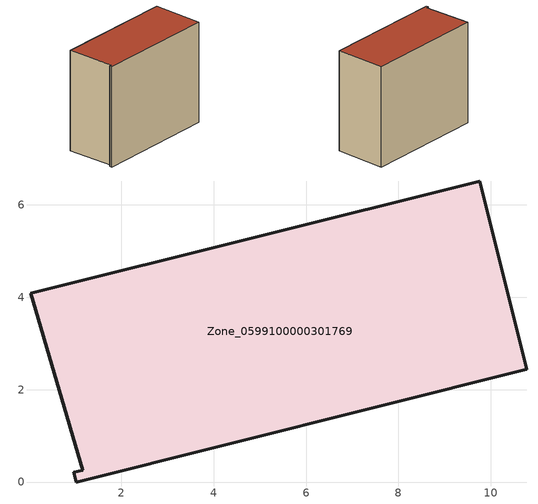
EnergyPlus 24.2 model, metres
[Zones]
Zone_0599100000301769
 floor ground (C_G): 0.04,4.08 9.76,6.52 10.78,2.44 1.02,0 0.97,0.21 1.17,0.26 z0
 wall outside (C_F): 10.78,2.44 9.76,6.52 0.04,4.08 1.17,0.26 0.97,0.21 1.02,0 10.78,2.44 z0:8.48
 roof outside (C_R): 9.76,6.52 0.04,4.08 1.17,0.26 0.97,0.21 1.02,0 10.78,2.44 z8.48
[BUILDING]
Pand.0599100000301769: North Axis=0; Terrain=City; Loads Convergence Tolerance Value=0.04; Temperature Convergence Tolerance Value=0.4; Solar Distribution=FullExterior; Maximum Number of Warmup Days=25; Minimum Number of Warmup Days=1
[Site:Location]
Rotterdam.The.Hague.AP_ZH_NLD Design_Conditions: Latitude=51.96; Longitude=4.45; Time Zone=1; Elevation=-4.5
[SITE:GROUNDTEMPERATURE:BUILDINGSURFACE]
18, 18, 18, 18, 18, 18, 18, 18, 18, 18, 18, 18
[MATERIAL] Thermal Absorptance=0.9; Solar Absorptance=0.7; Visible Absorptance=0.7
Name | Roughness | Thickness | Conductivity | Density | Specific Heat
G.TI.1992-2005 | MediumSmooth | 0.15 | 0.06 | 540 | 1210
F.TI.1992-2005 | Rough | 0.3 | 0.12 | 1920 | 840
R.TI.1992-2005 | MediumRough | 0.2 | 0.08 | 1500 | 1000
[CONSTRUCTION]
C_G: G.TI.1992-2005
C_F: F.TI.1992-2005
C_R: R.TI.1992-2005
[ZONE]
Zone_0599100000301769: Type=1; Multiplier=1; Ceiling Height=Autocalculate; Volume=Autocalculate; Floor Area=autocalculate; Part of Total Floor Area=Yes
[ZONEINFILTRATION:DESIGNFLOWRATE]
Infil_Zone_0599100000301769: Zone or ZoneList or Space or SpaceList=Zone_0599100000301769; Schedule=AlwaysOn; Design Flow Rate Calculation Method=Flow/Area; Flow Rate per Floor Area=0.0015; Constant Term Coefficient=1; Temperature Term Coefficient=0; Velocity Term Coefficient=0; Velocity Squared Term Coefficient=0
[HVACTEMPLATE:ZONE:IDEALLOADSAIRSYSTEM]
Zone_0599100000301769: Maximum Heating Supply Air Temperature=50; Minimum Cooling Supply Air Temperature=13; Maximum Heating Supply Air Humidity Ratio=0.0156; Minimum Cooling Supply Air Humidity Ratio=0.0077; Heating Limit=NoLimit; Cooling Limit=NoLimit; Dehumidification Control Type=ConstantSensibleHeatRatio; Cooling Sensible Heat Ratio=0.7; Dehumidification Setpoint=60; Humidification Control Type=None; Humidification Setpoint=30; Outdoor Air Method=None; Outdoor Air Flow Rate per Person=0.00944; Outdoor Air Flow Rate per Zone Floor Area=0; Outdoor Air Flow Rate per Zone=0; Demand Controlled Ventilation Type=None; Outdoor Air Economizer Type=NoEconomizer; Heat Recovery Type=None; Sensible Heat Recovery Effectiveness=0.7; Latent Heat Recovery Effectiveness=0.65
[ZONECONTROL:THERMOSTAT]
ThermostatControl_Zone_0599100000301769: Zone or ZoneList=Zone_0599100000301769; Control Type Schedule=DualSetpointControlType; Control 1=Thermostat_Zone_0599100000301769; Temperature Difference Between Cutout And Setpoint=0
[THERMOSTATSETPOINT:DUALSETPOINT]
Thermostat_Zone_0599100000301769: Heating Setpoint Temperature Schedule=HeatingSetpoint_Zone_0599100000301769; Cooling Setpoint Temperature Schedule=CoolingSetpoint_Zone_0599100000301769
[SCHEDULE:COMPACT]
HeatingSetpoint_Zone_0599100000301769: Through: 12/31, For: AllDays, Until: 24:00, 21
CoolingSetpoint_Zone_0599100000301769: Through: 12/31, For: AllDays, Until: 24:00, 24
DualSetpointControlType: Through: 12/31, For: AllDays, Until: 24:00, 4
AlwaysOn: Through: 12/31, For: AllDays, Until: 24:00, 1
